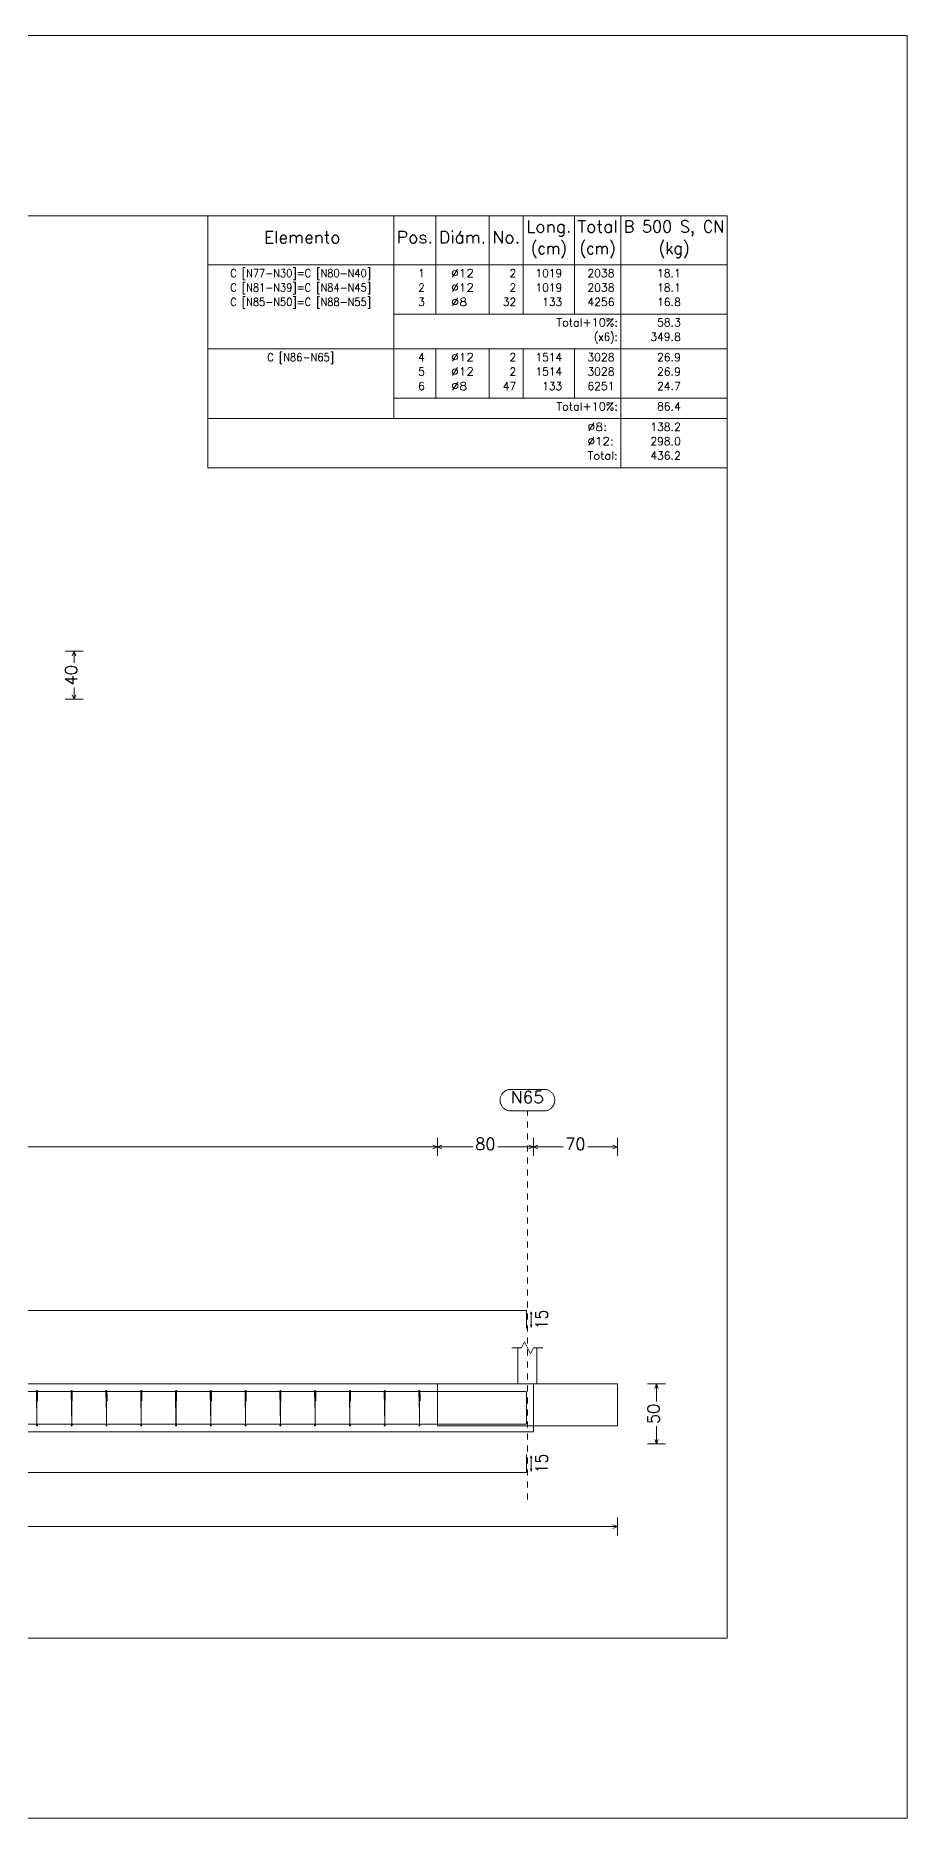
# Model space of a CAD drawing. Header units: millimetres. Extents: x -252 to 259, y -4 to 137.
# Drawn here: x -224.66 to -210.14, y 8.88 to 38.58 of the extents above; entities that cross this region are included whole.
import ezdxf
from ezdxf.enums import TextEntityAlignment as Align

# ---------------------------------------------------------------- set-up
doc = ezdxf.new("R2010")
doc.units = ezdxf.units.MM
doc.linetypes.add('CYPE_PUNTO', pattern=[0.075, 0, -0.075])
for name, color, linetype, lineweight in [('CIM_COTAS', 2, 'Continuous', 0), ('CIM_DIB_ARMADOS', 4, 'Continuous', 0), ('CIM_GEOMETRIA', 2, 'Continuous', 0), ('CIM_TXT_ARMADOS', 3, 'Continuous', 0), ('RECUAD_LIMITES', 2, 'Continuous', 0), ('RECUAD_MARCO', 1, 'Continuous', 20), ('TABLAS', 1, 'Continuous', 0), ('TEXTO_TABLAS', 1, 'Continuous', 0)]:
    doc.layers.add(name, color=color, linetype=linetype, lineweight=lineweight)
doc.styles.add('CYPETXT', font='romans__.ttf', dxfattribs={"height": 0.2})

msp = doc.modelspace()

# ---------------------------------------------------------------- hatches: boundary and pattern name
at = {"layer": 'CIM_DIB_ARMADOS'}
h = msp.add_hatch(color=256, dxfattribs=at)
edge = h.paths.add_edge_path(flags=0)
edge.add_arc((-224.65, 15.901), 0.0016, 0, 360)
h = msp.add_hatch(color=256, dxfattribs=at)
edge = h.paths.add_edge_path(flags=0)
edge.add_arc((-224.632, 15.843), 0.0016, 0, 360)
h = msp.add_hatch(color=256, dxfattribs=at)
edge = h.paths.add_edge_path(flags=0)
edge.add_arc((-224.071, 15.901), 0.0016, 0, 360)
h = msp.add_hatch(color=256, dxfattribs=at)
edge = h.paths.add_edge_path(flags=0)
edge.add_arc((-224.053, 15.843), 0.0016, 0, 360)
h = msp.add_hatch(color=256, dxfattribs=at)
edge = h.paths.add_edge_path(flags=0)
edge.add_arc((-223.491, 15.901), 0.0016, 0, 360)
h = msp.add_hatch(color=256, dxfattribs=at)
edge = h.paths.add_edge_path(flags=0)
edge.add_arc((-223.473, 15.843), 0.0016, 0, 360)
h = msp.add_hatch(color=256, dxfattribs=at)
edge = h.paths.add_edge_path(flags=0)
edge.add_arc((-222.912, 15.901), 0.0016, 0, 360)
h = msp.add_hatch(color=256, dxfattribs=at)
edge = h.paths.add_edge_path(flags=0)
edge.add_arc((-222.894, 15.843), 0.0016, 0, 360)
h = msp.add_hatch(color=256, dxfattribs=at)
edge = h.paths.add_edge_path(flags=0)
edge.add_arc((-222.332, 15.901), 0.0016, 0, 360)
h = msp.add_hatch(color=256, dxfattribs=at)
edge = h.paths.add_edge_path(flags=0)
edge.add_arc((-222.315, 15.843), 0.0016, 0, 360)
h = msp.add_hatch(color=256, dxfattribs=at)
edge = h.paths.add_edge_path(flags=0)
edge.add_arc((-221.753, 15.901), 0.0016, 0, 360)
h = msp.add_hatch(color=256, dxfattribs=at)
edge = h.paths.add_edge_path(flags=0)
edge.add_arc((-221.735, 15.843), 0.0016, 0, 360)
h = msp.add_hatch(color=256, dxfattribs=at)
edge = h.paths.add_edge_path(flags=0)
edge.add_arc((-221.173, 15.901), 0.0016, 0, 360)
h = msp.add_hatch(color=256, dxfattribs=at)
edge = h.paths.add_edge_path(flags=0)
edge.add_arc((-221.156, 15.843), 0.0016, 0, 360)
h = msp.add_hatch(color=256, dxfattribs=at)
edge = h.paths.add_edge_path(flags=0)
edge.add_arc((-220.594, 15.901), 0.0016, 0, 360)
h = msp.add_hatch(color=256, dxfattribs=at)
edge = h.paths.add_edge_path(flags=0)
edge.add_arc((-220.576, 15.843), 0.0016, 0, 360)
h = msp.add_hatch(color=256, dxfattribs=at)
edge = h.paths.add_edge_path(flags=0)
edge.add_arc((-220.014, 15.901), 0.0016, 0, 360)
h = msp.add_hatch(color=256, dxfattribs=at)
edge = h.paths.add_edge_path(flags=0)
edge.add_arc((-219.997, 15.843), 0.0016, 0, 360)
h = msp.add_hatch(color=256, dxfattribs=at)
edge = h.paths.add_edge_path(flags=0)
edge.add_arc((-219.435, 15.901), 0.0016, 0, 360)
h = msp.add_hatch(color=256, dxfattribs=at)
edge = h.paths.add_edge_path(flags=0)
edge.add_arc((-219.417, 15.843), 0.0016, 0, 360)
h = msp.add_hatch(color=256, dxfattribs=at)
edge = h.paths.add_edge_path(flags=0)
edge.add_arc((-218.856, 15.901), 0.0016, 0, 360)
h = msp.add_hatch(color=256, dxfattribs=at)
edge = h.paths.add_edge_path(flags=0)
edge.add_arc((-218.838, 15.843), 0.0016, 0, 360)
h = msp.add_hatch(color=256, dxfattribs=at)
edge = h.paths.add_edge_path(flags=0)
edge.add_arc((-218.276, 15.901), 0.0016, 0, 360)
h = msp.add_hatch(color=256, dxfattribs=at)
edge = h.paths.add_edge_path(flags=0)
edge.add_arc((-218.258, 15.843), 0.0016, 0, 360)
h = msp.add_hatch(color=256, dxfattribs=at)
edge = h.paths.add_edge_path(flags=0)
edge.add_arc((-216.482, 15.751), 0.0016, 0, 360)
h = msp.add_hatch(color=256, dxfattribs=at)
edge = h.paths.add_edge_path(flags=0)
edge.add_arc((-216.482, 15.695), 0.0016, 0, 360)

# ---------------------------------------------------------------- linework, layer by layer
at = {"layer": 'CIM_COTAS'}
for p, q in [((-224.172, 28.33), (-223.872, 28.33)), ((-224.022, 28.33), (-224.052, 28.255)), ((-224.022, 28.33), (-223.992, 28.255)), ((-224.022, 28.135), (-224.022, 28.33)), ((-224.022, 27.53), (-224.022, 27.724)), ((-224.172, 27.53), (-223.872, 27.53)), ((-224.022, 27.53), (-224.052, 27.605)), ((-224.022, 27.53), (-223.992, 27.605)), ((-217.97, 19.92), (-217.97, 20.22)), ((-217.97, 19.92), (-217.97, 20.22)), ((-216.37, 19.92), (-216.37, 20.22)), ((-216.37, 19.92), (-216.37, 20.22)), ((-214.97, 19.92), (-214.97, 20.22)), ((-231.221, 20.07), (-217.97, 20.07)), ((-217.97, 20.07), (-218.045, 20.1)), ((-217.97, 20.07), (-218.045, 20.04)), ((-217.97, 20.07), (-217.895, 20.1)), ((-217.97, 20.07), (-217.895, 20.04)), ((-217.97, 20.07), (-217.375, 20.07)), ((-216.964, 20.07), (-216.37, 20.07)), ((-216.37, 20.07), (-216.445, 20.1)), ((-216.37, 20.07), (-216.445, 20.04)), ((-216.37, 20.07), (-216.295, 20.1)), ((-216.37, 20.07), (-216.295, 20.04)), ((-216.37, 20.07), (-215.875, 20.07)), ((-215.464, 20.07), (-214.97, 20.07)), ((-214.97, 20.07), (-215.045, 20.1)), ((-214.97, 20.07), (-215.045, 20.04)), ((-214.469, 16.123), (-214.169, 16.123)), ((-214.319, 16.123), (-214.349, 16.048)), ((-214.319, 16.123), (-214.289, 16.048)), ((-214.319, 15.828), (-214.319, 16.123)), ((-214.319, 15.123), (-214.349, 15.198)), ((-214.319, 15.123), (-214.319, 15.417)), ((-214.319, 15.123), (-214.289, 15.198)), ((-214.469, 15.123), (-214.169, 15.123)), ((-230.671, 13.745), (-214.97, 13.745)), ((-214.97, 13.745), (-215.045, 13.775)), ((-214.97, 13.745), (-215.045, 13.715)), ((-214.97, 13.595), (-214.97, 13.895))]:
    msp.add_line(p, q, dxfattribs=at)
at = {"layer": 'CIM_COTAS', "linetype": 'CYPE_PUNTO'}
msp.add_line((-216.47, 14.195), (-216.47, 20.67), dxfattribs=at)
at = {"layer": 'CIM_COTAS'}
msp.add_lwpolyline([(-216.194, 21.03), (-216.182, 21.03), (-216.17, 21.029), (-216.158, 21.026), (-216.146, 21.024), (-216.135, 21.02), (-216.123, 21.016), (-216.112, 21.011), (-216.102, 21.005), (-216.092, 20.999), (-216.082, 20.991), (-216.073, 20.984), (-216.064, 20.975), (-216.056, 20.966), (-216.049, 20.957), (-216.042, 20.947), (-216.036, 20.937), (-216.03, 20.926), (-216.026, 20.915), (-216.022, 20.903), (-216.018, 20.892), (-216.016, 20.88), (-216.014, 20.868), (-216.014, 20.856), (-216.014, 20.844), (-216.014, 20.832), (-216.016, 20.82), (-216.018, 20.808), (-216.022, 20.797), (-216.026, 20.785), (-216.03, 20.774), (-216.036, 20.764), (-216.042, 20.753), (-216.049, 20.743), (-216.056, 20.734), (-216.064, 20.725), (-216.073, 20.717), (-216.082, 20.709), (-216.092, 20.702), (-216.102, 20.695), (-216.112, 20.689), (-216.123, 20.684), (-216.135, 20.68), (-216.146, 20.677), (-216.158, 20.674), (-216.17, 20.672), (-216.182, 20.671), (-216.194, 20.67), (-216.746, 20.67), (-216.758, 20.671), (-216.77, 20.672), (-216.781, 20.674), (-216.793, 20.677), (-216.805, 20.68), (-216.816, 20.684), (-216.827, 20.689), (-216.837, 20.695), (-216.847, 20.702), (-216.857, 20.709), (-216.866, 20.717), (-216.875, 20.725), (-216.883, 20.734), (-216.89, 20.743), (-216.897, 20.753), (-216.903, 20.764), (-216.909, 20.774), (-216.914, 20.785), (-216.917, 20.797), (-216.921, 20.808), (-216.923, 20.82), (-216.925, 20.832), (-216.925, 20.844), (-216.925, 20.856), (-216.925, 20.868), (-216.923, 20.88), (-216.921, 20.892), (-216.917, 20.903), (-216.914, 20.915), (-216.909, 20.926), (-216.903, 20.937), (-216.897, 20.947), (-216.89, 20.957), (-216.883, 20.966), (-216.875, 20.975), (-216.866, 20.984), (-216.857, 20.991), (-216.847, 20.999), (-216.837, 21.005), (-216.827, 21.011), (-216.816, 21.016), (-216.805, 21.02), (-216.793, 21.024), (-216.781, 21.026), (-216.77, 21.029), (-216.758, 21.03), (-216.746, 21.03), (-216.194, 21.03)], close=True, dxfattribs=at)
at = {"layer": 'CIM_DIB_ARMADOS'}
for points in [[(-246.47, 17.344), (-246.17, 17.344), (-216.482, 17.344), (-216.482, 17.044)], [(-246.47, 15.995), (-246.17, 15.995), (-216.502, 15.995), (-216.492, 15.992), (-216.484, 15.985), (-216.482, 15.975), (-216.482, 15.695)], [(-246.47, 15.451), (-246.17, 15.451), (-216.502, 15.451), (-216.492, 15.453), (-216.484, 15.461), (-216.482, 15.471), (-216.482, 15.751)], [(-224.632, 15.843), (-224.632, 15.952), (-224.632, 15.957), (-224.632, 15.963), (-224.633, 15.999), (-224.633, 16.007), (-224.633, 16.012), (-224.633, 16.015), (-224.641, 16.015), (-224.641, 16.012), (-224.641, 16.007), (-224.641, 15.999), (-224.641, 15.447), (-224.641, 15.439), (-224.641, 15.433), (-224.641, 15.431), (-224.641, 15.433), (-224.641, 15.439), (-224.641, 15.447), (-224.649, 15.999), (-224.649, 16.007), (-224.649, 16.012), (-224.649, 16.015), (-224.65, 16.015), (-224.65, 16.013), (-224.65, 16.01), (-224.65, 15.901)], [(-224.053, 15.843), (-224.053, 15.952), (-224.053, 15.957), (-224.053, 15.963), (-224.054, 15.999), (-224.054, 16.007), (-224.054, 16.012), (-224.054, 16.015), (-224.062, 16.015), (-224.062, 16.012), (-224.062, 16.007), (-224.062, 15.999), (-224.062, 15.447), (-224.062, 15.439), (-224.062, 15.433), (-224.062, 15.431), (-224.062, 15.433), (-224.062, 15.439), (-224.062, 15.447), (-224.07, 15.999), (-224.07, 16.007), (-224.07, 16.012), (-224.07, 16.015), (-224.07, 16.015), (-224.071, 16.013), (-224.071, 16.01), (-224.071, 15.901)], [(-223.473, 15.843), (-223.473, 15.952), (-223.474, 15.957), (-223.474, 15.963), (-223.474, 15.999), (-223.474, 16.007), (-223.474, 16.012), (-223.475, 16.015), (-223.482, 16.015), (-223.482, 16.012), (-223.482, 16.007), (-223.482, 15.999), (-223.482, 15.447), (-223.482, 15.439), (-223.482, 15.433), (-223.482, 15.431), (-223.482, 15.433), (-223.482, 15.439), (-223.483, 15.447), (-223.49, 15.999), (-223.49, 16.007), (-223.49, 16.012), (-223.491, 16.015), (-223.491, 16.015), (-223.491, 16.013), (-223.491, 16.01), (-223.491, 15.901)], [(-222.894, 15.843), (-222.894, 15.952), (-222.894, 15.957), (-222.894, 15.963), (-222.895, 15.999), (-222.895, 16.007), (-222.895, 16.012), (-222.895, 16.015), (-222.903, 16.015), (-222.903, 16.012), (-222.903, 16.007), (-222.903, 15.999), (-222.903, 15.447), (-222.903, 15.439), (-222.903, 15.433), (-222.903, 15.431), (-222.903, 15.433), (-222.903, 15.439), (-222.903, 15.447), (-222.911, 15.999), (-222.911, 16.007), (-222.911, 16.012), (-222.911, 16.015), (-222.912, 16.015), (-222.912, 16.013), (-222.912, 16.01), (-222.912, 15.901)], [(-222.315, 15.843), (-222.315, 15.952), (-222.315, 15.957), (-222.315, 15.963), (-222.315, 15.999), (-222.315, 16.007), (-222.315, 16.012), (-222.316, 16.015), (-222.323, 16.015), (-222.323, 16.012), (-222.323, 16.007), (-222.323, 15.999), (-222.323, 15.447), (-222.323, 15.439), (-222.323, 15.433), (-222.323, 15.431), (-222.323, 15.433), (-222.324, 15.439), (-222.324, 15.447), (-222.331, 15.999), (-222.331, 16.007), (-222.331, 16.012), (-222.332, 16.015), (-222.332, 16.015), (-222.332, 16.013), (-222.332, 16.01), (-222.332, 15.901)], [(-221.735, 15.843), (-221.735, 15.952), (-221.735, 15.957), (-221.735, 15.963), (-221.736, 15.999), (-221.736, 16.007), (-221.736, 16.012), (-221.736, 16.015), (-221.744, 16.015), (-221.744, 16.012), (-221.744, 16.007), (-221.744, 15.999), (-221.744, 15.447), (-221.744, 15.439), (-221.744, 15.433), (-221.744, 15.431), (-221.744, 15.433), (-221.744, 15.439), (-221.744, 15.447), (-221.752, 15.999), (-221.752, 16.007), (-221.752, 16.012), (-221.752, 16.015), (-221.753, 16.015), (-221.753, 16.013), (-221.753, 16.01), (-221.753, 15.901)], [(-221.156, 15.843), (-221.156, 15.952), (-221.156, 15.957), (-221.156, 15.963), (-221.156, 15.999), (-221.156, 16.007), (-221.157, 16.012), (-221.157, 16.015), (-221.164, 16.015), (-221.164, 16.012), (-221.164, 16.007), (-221.165, 15.999), (-221.165, 15.447), (-221.165, 15.439), (-221.165, 15.433), (-221.165, 15.431), (-221.165, 15.433), (-221.165, 15.439), (-221.165, 15.447), (-221.172, 15.999), (-221.172, 16.007), (-221.173, 16.012), (-221.173, 16.015), (-221.173, 16.015), (-221.173, 16.013), (-221.173, 16.01), (-221.173, 15.901)], [(-220.576, 15.843), (-220.576, 15.952), (-220.576, 15.957), (-220.576, 15.963), (-220.577, 15.999), (-220.577, 16.007), (-220.577, 16.012), (-220.577, 16.015), (-220.585, 16.015), (-220.585, 16.012), (-220.585, 16.007), (-220.585, 15.999), (-220.585, 15.447), (-220.585, 15.439), (-220.585, 15.433), (-220.585, 15.431), (-220.585, 15.433), (-220.585, 15.439), (-220.585, 15.447), (-220.593, 15.999), (-220.593, 16.007), (-220.593, 16.012), (-220.593, 16.015), (-220.594, 16.015), (-220.594, 16.013), (-220.594, 16.01), (-220.594, 15.901)], [(-219.997, 15.843), (-219.997, 15.952), (-219.997, 15.957), (-219.997, 15.963), (-219.997, 15.999), (-219.998, 16.007), (-219.998, 16.012), (-219.998, 16.015), (-220.005, 16.015), (-220.006, 16.012), (-220.006, 16.007), (-220.006, 15.999), (-220.006, 15.447), (-220.006, 15.439), (-220.006, 15.433), (-220.006, 15.431), (-220.006, 15.433), (-220.006, 15.439), (-220.006, 15.447), (-220.013, 15.999), (-220.014, 16.007), (-220.014, 16.012), (-220.014, 16.015), (-220.014, 16.015), (-220.014, 16.013), (-220.014, 16.01), (-220.014, 15.901)], [(-219.417, 15.843), (-219.417, 15.952), (-219.417, 15.957), (-219.417, 15.963), (-219.418, 15.999), (-219.418, 16.007), (-219.418, 16.012), (-219.418, 16.015), (-219.426, 16.015), (-219.426, 16.012), (-219.426, 16.007), (-219.426, 15.999), (-219.426, 15.447), (-219.426, 15.439), (-219.426, 15.433), (-219.426, 15.431), (-219.426, 15.433), (-219.426, 15.439), (-219.426, 15.447), (-219.434, 15.999), (-219.434, 16.007), (-219.434, 16.012), (-219.434, 16.015), (-219.435, 16.015), (-219.435, 16.013), (-219.435, 16.01), (-219.435, 15.901)], [(-218.838, 15.843), (-218.838, 15.952), (-218.838, 15.957), (-218.838, 15.963), (-218.838, 15.999), (-218.839, 16.007), (-218.839, 16.012), (-218.839, 16.015), (-218.846, 16.015), (-218.847, 16.012), (-218.847, 16.007), (-218.847, 15.999), (-218.847, 15.447), (-218.847, 15.439), (-218.847, 15.433), (-218.847, 15.431), (-218.847, 15.433), (-218.847, 15.439), (-218.847, 15.447), (-218.854, 15.999), (-218.855, 16.007), (-218.855, 16.012), (-218.855, 16.015), (-218.855, 16.015), (-218.855, 16.013), (-218.856, 16.01), (-218.856, 15.901)], [(-218.258, 15.843), (-218.258, 15.952), (-218.258, 15.957), (-218.259, 15.963), (-218.259, 15.999), (-218.259, 16.007), (-218.259, 16.012), (-218.259, 16.015), (-218.267, 16.015), (-218.267, 16.012), (-218.267, 16.007), (-218.267, 15.999), (-218.267, 15.447), (-218.267, 15.439), (-218.267, 15.433), (-218.267, 15.431), (-218.267, 15.433), (-218.267, 15.439), (-218.267, 15.447), (-218.275, 15.999), (-218.275, 16.007), (-218.275, 16.012), (-218.275, 16.015), (-218.276, 16.015), (-218.276, 16.013), (-218.276, 16.01), (-218.276, 15.901)], [(-246.47, 14.645), (-246.17, 14.645), (-216.482, 14.645), (-216.482, 14.945)]]:
    msp.add_lwpolyline(points, dxfattribs=at)
for centre, radius in [((-224.65, 15.901), 0.0016), ((-224.632, 15.843), 0.0016), ((-224.071, 15.901), 0.0016), ((-224.053, 15.843), 0.0016), ((-223.491, 15.901), 0.0016), ((-223.473, 15.843), 0.0016), ((-222.912, 15.901), 0.0016), ((-222.894, 15.843), 0.0016), ((-222.332, 15.901), 0.0016), ((-222.315, 15.843), 0.0016), ((-221.753, 15.901), 0.0016), ((-221.735, 15.843), 0.0016), ((-221.173, 15.901), 0.0016), ((-221.156, 15.843), 0.0016), ((-220.594, 15.901), 0.0016), ((-220.576, 15.843), 0.0016), ((-220.014, 15.901), 0.0016), ((-219.997, 15.843), 0.0016), ((-219.435, 15.901), 0.0016), ((-219.417, 15.843), 0.0016), ((-218.856, 15.901), 0.0016), ((-218.838, 15.843), 0.0016), ((-218.276, 15.901), 0.0016), ((-218.258, 15.843), 0.0016), ((-216.482, 15.751), 0.0016), ((-216.482, 15.695), 0.0016), ((-224.641, 15.431), 0.008), ((-224.062, 15.431), 0.008), ((-223.482, 15.431), 0.008), ((-222.903, 15.431), 0.008), ((-222.323, 15.431), 0.008), ((-221.744, 15.431), 0.008), ((-221.165, 15.431), 0.008), ((-220.585, 15.431), 0.008), ((-220.006, 15.431), 0.008), ((-219.426, 15.431), 0.008), ((-218.847, 15.431), 0.008), ((-218.267, 15.431), 0.008)]:
    msp.add_circle(centre, radius, dxfattribs=at)
at = {"layer": 'CIM_GEOMETRIA'}
for p, q in [((-216.63, 16.723), (-216.63, 16.123)), ((-216.31, 16.123), (-216.31, 16.723)), ((-216.37, 16.123), (-246.17, 16.123)), ((-217.97, 16.123), (-214.97, 16.123)), ((-217.97, 16.123), (-217.97, 15.423)), ((-216.31, 16.123), (-216.63, 16.123)), ((-216.37, 16.123), (-216.37, 15.323)), ((-214.97, 15.423), (-214.97, 16.123)), ((-246.17, 15.323), (-216.37, 15.323)), ((-214.97, 15.423), (-217.97, 15.423))]:
    msp.add_line(p, q, dxfattribs=at)
msp.add_lwpolyline([(-216.73, 16.723), (-216.57, 16.723), (-216.52, 16.823), (-216.42, 16.623), (-216.37, 16.723), (-216.21, 16.723)], dxfattribs=at)
at = {"layer": 'CIM_TXT_ARMADOS'}
for p, q in [((-216.419, 17.283), (-216.407, 17.323)), ((-216.394, 17.283), (-216.407, 17.323)), ((-216.407, 17.323), (-216.407, 17.064)), ((-216.419, 17.104), (-216.407, 17.064)), ((-216.394, 17.104), (-216.407, 17.064)), ((-216.419, 14.884), (-216.407, 14.924)), ((-216.394, 14.884), (-216.407, 14.924)), ((-216.407, 14.665), (-216.407, 14.924)), ((-216.419, 14.705), (-216.407, 14.665)), ((-216.394, 14.705), (-216.407, 14.665))]:
    msp.add_line(p, q, dxfattribs=at)
at = {"layer": 'RECUAD_LIMITES'}
msp.add_lwpolyline([(-252.14, 8.885), (-210.14, 8.885), (-210.14, 38.585), (-252.14, 38.585), (-252.14, 8.885)], close=True, dxfattribs=at)
at = {"layer": 'RECUAD_MARCO'}
msp.add_lwpolyline([(-249.14, 11.885), (-213.14, 11.885), (-213.14, 35.585), (-249.14, 35.585), (-249.14, 11.885)], close=True, dxfattribs=at)
at = {"layer": 'TABLAS'}
for p, q in [((-221.796, 34.715), (-221.796, 35.585)), ((-221.796, 35.585), (-213.14, 35.585)), ((-218.696, 34.715), (-218.696, 35.585)), ((-217.993, 34.715), (-217.993, 35.585)), ((-217.107, 34.715), (-217.107, 35.585)), ((-216.539, 34.715), (-216.539, 35.585)), ((-215.686, 34.715), (-215.686, 35.585)), ((-214.914, 34.715), (-214.914, 35.585)), ((-213.14, 34.715), (-213.14, 35.585)), ((-221.796, 34.765), (-213.14, 34.765)), ((-221.796, 33.415), (-221.796, 34.715)), ((-218.696, 33.415), (-218.696, 34.715)), ((-217.993, 33.945), (-217.993, 34.715)), ((-217.107, 33.945), (-217.107, 34.715)), ((-216.539, 33.945), (-216.539, 34.715)), ((-215.686, 33.945), (-215.686, 34.715)), ((-214.914, 33.415), (-214.914, 34.715)), ((-213.14, 33.415), (-213.14, 34.715)), ((-218.696, 33.945), (-213.14, 33.945)), ((-221.796, 33.315), (-221.796, 33.415)), ((-221.796, 33.365), (-213.14, 33.365)), ((-221.796, 32.255), (-221.796, 33.315)), ((-218.696, 33.315), (-218.696, 33.415)), ((-218.696, 32.255), (-218.696, 33.315)), ((-217.993, 33.315), (-217.993, 33.365)), ((-217.993, 32.545), (-217.993, 33.315)), ((-217.107, 33.315), (-217.107, 33.365)), ((-217.107, 32.545), (-217.107, 33.315)), ((-216.539, 33.315), (-216.539, 33.365)), ((-216.539, 32.545), (-216.539, 33.315)), ((-215.686, 33.315), (-215.686, 33.365)), ((-215.686, 32.545), (-215.686, 33.315)), ((-214.914, 33.315), (-214.914, 33.415)), ((-214.914, 32.255), (-214.914, 33.315)), ((-213.14, 33.315), (-213.14, 33.415)), ((-213.14, 32.255), (-213.14, 33.315)), ((-218.696, 32.545), (-213.14, 32.545)), ((-221.796, 32.155), (-221.796, 32.255)), ((-221.796, 32.205), (-213.14, 32.205)), ((-221.796, 31.915), (-221.796, 32.155)), ((-218.696, 32.205), (-218.696, 32.255)), ((-214.914, 32.155), (-214.914, 32.255)), ((-214.914, 31.915), (-214.914, 32.155)), ((-213.14, 32.155), (-213.14, 32.255)), ((-213.14, 31.915), (-213.14, 32.155)), ((-221.796, 31.675), (-221.796, 31.915)), ((-214.914, 31.675), (-214.914, 31.915)), ((-213.14, 31.675), (-213.14, 31.915)), ((-221.796, 31.385), (-221.796, 31.675)), ((-214.914, 31.385), (-214.914, 31.675)), ((-213.14, 31.385), (-213.14, 31.675)), ((-221.796, 31.385), (-213.14, 31.385))]:
    msp.add_line(p, q, dxfattribs=at)

# ---------------------------------------------------------------- texts
at = {"layer": 'CIM_COTAS', "style": 'CYPETXT', "width": 0.872087}
for s, p, p2 in [('40', (-223.972, 27.762), (-223.972, 28.098)), ('50', (-214.269, 15.455), (-214.269, 15.791))]:
    msp.add_text(s, height=0.2, rotation=90, dxfattribs=at).set_placement(p, p2, align=Align.FIT)
at = {"layer": 'CIM_COTAS', "style": 'CYPETXT'}
for s, width, p, p2 in [('N65', 0.924861, (-216.746, 20.8), (-216.194, 20.8)), ('80', 0.872087, (-217.338, 20.02), (-217.002, 20.02)), ('70', 0.872087, (-215.838, 20.02), (-215.502, 20.02))]:
    msp.add_text(s, height=0.2, dxfattribs=dict(at, width=width)).set_placement(p, p2, align=Align.FIT)
at = {"layer": 'CIM_TXT_ARMADOS', "style": 'CYPETXT', "width": 0.872087}
for p, p2 in [((-216.132, 17.026), (-216.132, 17.362)), ((-216.132, 14.627), (-216.132, 14.963))]:
    msp.add_text('15', height=0.2, rotation=90, dxfattribs=at).set_placement(p, p2, align=Align.FIT)
at = {"layer": 'TEXTO_TABLAS', "style": 'CYPETXT'}
for s, height, width, p, p2 in [('Long.', 0.2, 0.937094, (-216.489, 35.305), (-215.736, 35.305)), ('Total', 0.2, 0.935074, (-215.636, 35.305), (-214.964, 35.305)), ('B 500 S, CN', 0.2, 0.772631, (-214.864, 35.305), (-213.19, 35.305)), ('Elemento', 0.2, 0.922929, (-220.858, 35.125), (-219.583, 35.125)), ('Pos.', 0.2, 0.930043, (-218.646, 35.125), (-218.043, 35.125)), ('Diám.', 0.2, 0.924206, (-217.943, 35.125), (-217.157, 35.125)), ('No.', 0.2, 0.948463, (-217.057, 35.125), (-216.589, 35.125)), ('(cm)', 0.2, 0.818573, (-216.412, 34.945), (-215.812, 34.945)), ('(cm)', 0.2, 0.818573, (-215.6, 34.945), (-215, 34.945)), ('(kg)', 0.2, 0.827454, (-214.283, 34.945), (-213.77, 34.945)), ('C [N77-N30]=C [N80-N40]', 0.13333, 0.783415, (-221.418, 34.561), (-219.074, 34.561)), ('C [N81-N39]=C [N84-N45]', 0.13333, 0.783415, (-221.418, 34.321), (-219.074, 34.321)), ('2', 0.133, 0.872087, (-218.288, 34.321), (-218.176, 34.321)), ('1', 0.133, 0.872087, (-218.288, 34.561), (-218.176, 34.561)), ('%%c12', 0.1333, 1.002473, (-217.74, 34.561), (-217.36, 34.561)), ('%%c12', 0.1333, 1.002473, (-217.74, 34.321), (-217.36, 34.321)), ('2', 0.133, 0.872087, (-216.767, 34.561), (-216.655, 34.561)), ('2', 0.133, 0.872087, (-216.767, 34.321), (-216.655, 34.321)), ('1019', 0.1333, 0.872087, (-216.336, 34.561), (-215.888, 34.561)), ('1019', 0.1333, 0.872087, (-216.336, 34.321), (-215.888, 34.321)), ('2038', 0.1333, 0.872087, (-215.468, 34.561), (-215.02, 34.561)), ('2038', 0.1333, 0.872087, (-215.468, 34.321), (-215.02, 34.321)), ('18.1', 0.1333, 0.869207, (-214.307, 34.561), (-213.915, 34.561)), ('18.1', 0.1333, 0.869207, (-214.307, 34.321), (-213.915, 34.321)), ('C [N85-N50]=C [N88-N55]', 0.13333, 0.783415, (-221.418, 34.081), (-219.074, 34.081)), ('3', 0.133, 0.872087, (-218.288, 34.081), (-218.176, 34.081)), ('%%c8', 0.1333, 1.069283, (-217.74, 34.081), (-217.472, 34.081)), ('32', 0.1333, 0.872087, (-216.879, 34.081), (-216.655, 34.081)), ('133', 0.1333, 0.872087, (-216.224, 34.081), (-215.888, 34.081)), ('4256', 0.1333, 0.872087, (-215.468, 34.081), (-215.02, 34.081)), ('16.8', 0.1333, 0.869207, (-214.307, 34.081), (-213.915, 34.081)), ('Total+10%:', 0.1333, 0.906318, (-215.986, 33.741), (-214.964, 33.741)), ('58.3', 0.1333, 0.869207, (-214.307, 33.741), (-213.915, 33.741)), ('(x6):', 0.1333, 0.820215, (-215.362, 33.501), (-214.964, 33.501)), ('349.8', 0.1333, 0.869846, (-214.419, 33.501), (-213.915, 33.501)), ('C [N86-N65]', 0.13333, 0.788413, (-220.803, 33.161), (-219.689, 33.161)), ('4', 0.133, 0.872087, (-218.288, 33.161), (-218.176, 33.161)), ('%%c12', 0.1333, 1.002473, (-217.74, 33.161), (-217.36, 33.161)), ('2', 0.133, 0.872087, (-216.767, 33.161), (-216.655, 33.161)), ('1514', 0.1333, 0.872087, (-216.336, 33.161), (-215.888, 33.161)), ('3028', 0.1333, 0.872087, (-215.468, 33.161), (-215.02, 33.161)), ('26.9', 0.1333, 0.869207, (-214.307, 33.161), (-213.915, 33.161)), ('5', 0.133, 0.872087, (-218.288, 32.921), (-218.176, 32.921)), ('%%c12', 0.1333, 1.002473, (-217.74, 32.921), (-217.36, 32.921)), ('2', 0.133, 0.872087, (-216.767, 32.921), (-216.655, 32.921)), ('1514', 0.1333, 0.872087, (-216.336, 32.921), (-215.888, 32.921)), ('3028', 0.1333, 0.872087, (-215.468, 32.921), (-215.02, 32.921)), ('26.9', 0.1333, 0.869207, (-214.307, 32.921), (-213.915, 32.921)), ('6', 0.133, 0.872087, (-218.288, 32.681), (-218.176, 32.681)), ('%%c8', 0.1333, 1.069283, (-217.74, 32.681), (-217.472, 32.681)), ('47', 0.1333, 0.872087, (-216.879, 32.681), (-216.655, 32.681)), ('133', 0.1333, 0.872087, (-216.224, 32.681), (-215.888, 32.681)), ('6251', 0.1333, 0.872087, (-215.468, 32.681), (-215.02, 32.681)), ('24.7', 0.1333, 0.869207, (-214.307, 32.681), (-213.915, 32.681)), ('Total+10%:', 0.1333, 0.906318, (-215.986, 32.341), (-214.964, 32.341)), ('86.4', 0.1333, 0.869207, (-214.307, 32.341), (-213.915, 32.341)), ('%%c8:', 0.1333, 1.02422, (-215.468, 32.001), (-215.144, 32.001)), ('138.2', 0.1333, 0.869846, (-214.419, 32.001), (-213.915, 32.001)), ('%%c12:', 0.1333, 0.980292, (-215.468, 31.761), (-215.032, 31.761)), ('298.0', 0.1333, 0.869846, (-214.419, 31.761), (-213.915, 31.761)), ('Total:', 0.1333, 0.925094, (-215.468, 31.521), (-214.964, 31.521)), ('436.2', 0.1333, 0.869846, (-214.419, 31.521), (-213.915, 31.521))]:
    msp.add_text(s, height=height, dxfattribs=dict(at, width=width)).set_placement(p, p2, align=Align.FIT)

doc.saveas('drawing.dxf')
